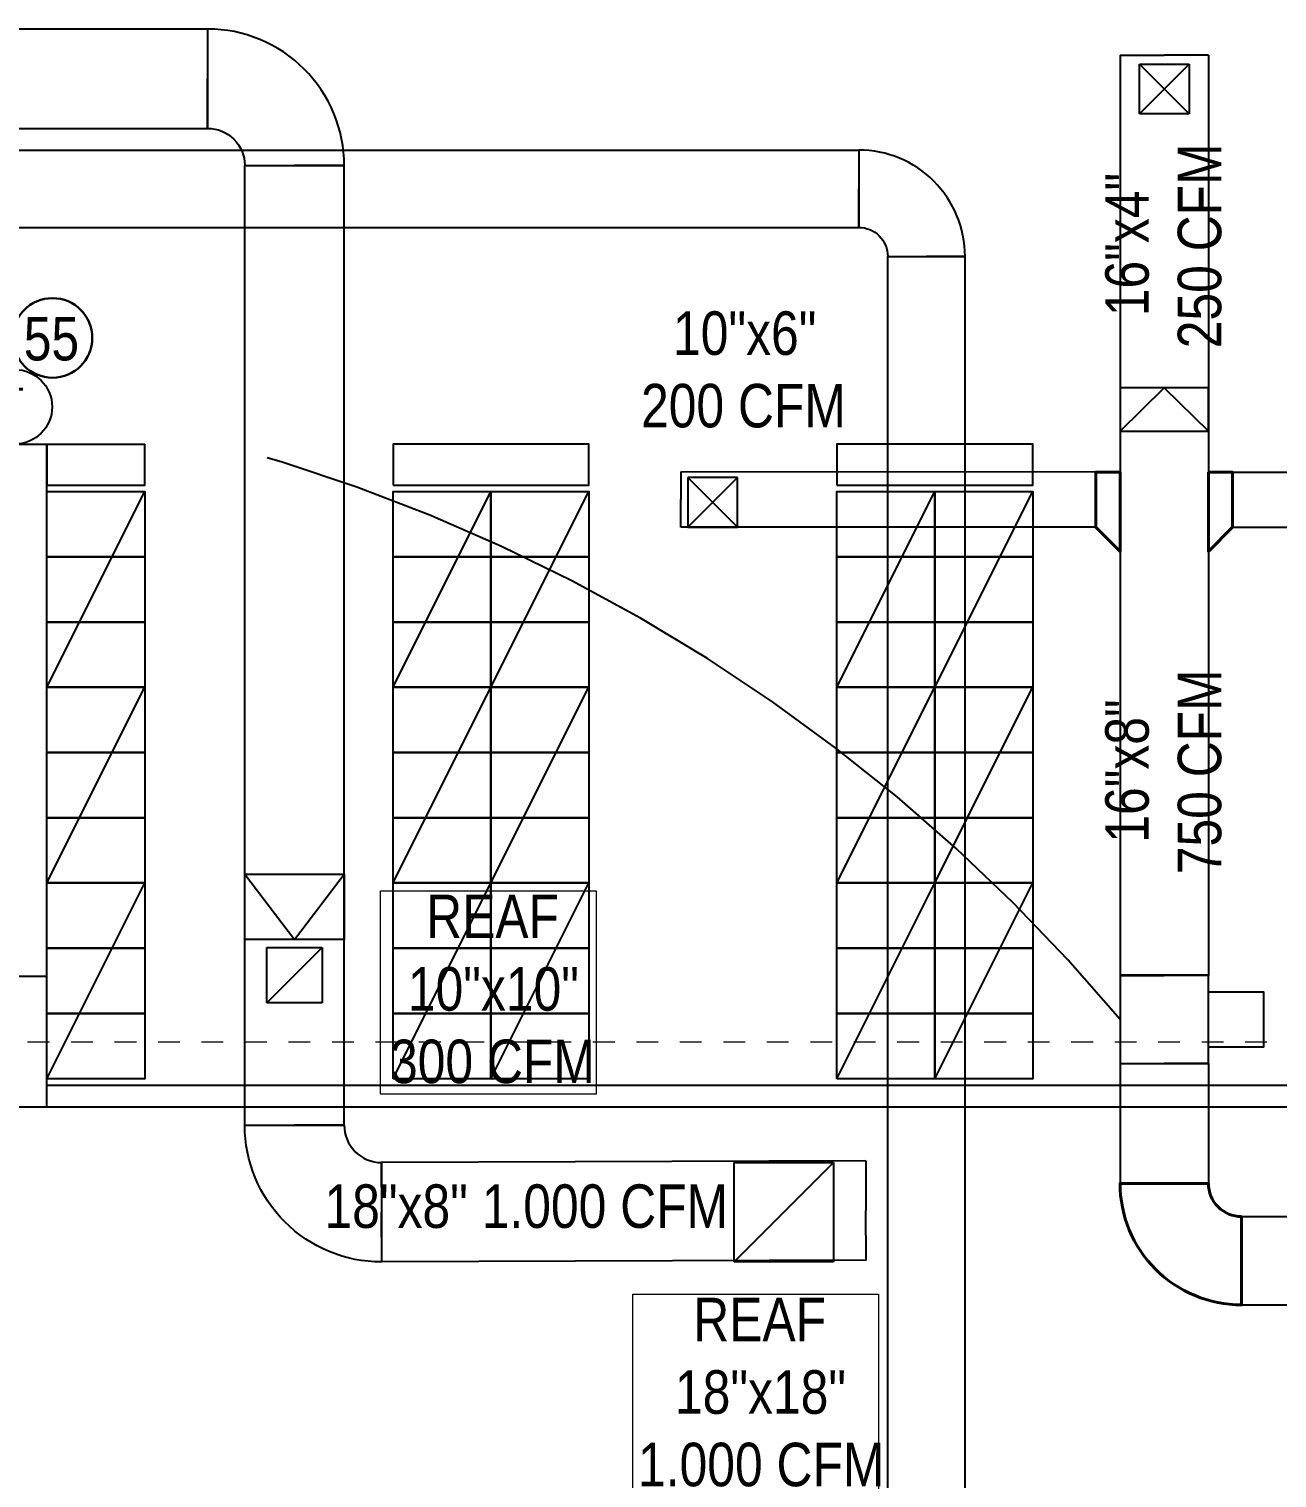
# Model space of a CAD drawing. Header units: inches. Extents: x -3 to 209, y -384 to 20.
# Drawn here: x 151.88 to 157.62, y -11.9 to -5.23 of the extents above; entities that cross this region are included whole.
import ezdxf

# ---------------------------------------------------------------- set-up
doc = ezdxf.new("R2010")
doc.units = ezdxf.units.IN
doc.header["$MEASUREMENT"] = 0
for name, pattern in [('Grid Line 1_2_', [0.022225, 0.0127, -0.003175, 0.003175, -0.003175]), ('Hidden', [7.1438, 4.7625, -2.3813]), ('HIDDEN2', [0.1875, 0.125, -0.0625])]:
    doc.linetypes.add(name, pattern=pattern)
for name, color, linetype in [('BASE PLAN$0$NBS-HEAVY', 253, 'Continuous'), ('HVAC TEXTO CVV', 2, 'Continuous'), ('HVAC-Accesorios', 1, 'Continuous'), ('HVAC-Equipos', 3, 'Continuous'), ('HVAC-Extraccion', 114, 'Continuous'), ('HVAC-Rejillas', 2, 'HIDDEN2'), ('HVAC-Suministro', 170, 'Continuous'), ('NFF-LIGHT', 253, 'Continuous')]:
    doc.layers.add(name, color=color, linetype=linetype)
for name, color, linetype, lineweight in [('HVAC -Textos Extraccion', 2, 'Continuous', 9), ('HVAC -Textos Rejillas', 2, 'Continuous', 9), ('HVAC -Textos Suministro', 7, 'Continuous', 9), ('HVAC Suministro', 5, 'Continuous', 40), ('S-COLS', 6, 'Continuous', 13), ('S-GRID', 253, 'Continuous', 9), ('TUBO HVAC', 1, 'Continuous', 30)]:
    doc.layers.add(name, color=color, linetype=linetype, lineweight=lineweight)
doc.styles.add('Arial Narrow', font='ARIALN.TTF', dxfattribs={"height": 0.00295})
doc.styles.add('ROMANS', font='romans.shx', dxfattribs={"width": 0.8})

# ---------------------------------------------------------------- blocks, each defined once
blk = doc.blocks.new('ds')
at = {"linetype": 'ByBlock', "lineweight": -2}
for p, q in [((-0.0127, -0.0127), (0.0127, 0.0127)), ((-0.0127, 0.0127), (0.0127, -0.0127)), ((-0.0127, -0.0127), (-0.0127, 0.0127)), ((-0.0127, 0.0127), (0.0127, 0.0127)), ((0.0127, 0.0127), (0.0127, -0.0127)), ((0.0127, -0.0127), (-0.0127, -0.0127))]:
    blk.add_line(p, q, dxfattribs=at)
blk = doc.blocks.new('Termostato 1')
at = {"linetype": 'ByBlock', "lineweight": -2}
blk.add_circle((725.3327, -473.7179), 0.1716, dxfattribs=at)
at = {"linetype": 'ByBlock', "lineweight": -2, "insert": (725.4136, -473.6514, -2.384), "char_height": 0.2, "width": 2.875949, "attachment_point": 1, "rotation": 270, "style": 'ROMANS'}
blk.add_mtext('T', dxfattribs=at)
blk = doc.blocks.new('*U62')
blk.add_lwpolyline([(-0.13, -0.0566), (-0.13, 0), (0, 0), (0.0566, -0.0566), (-0.13, -0.0566)])
blk = doc.blocks.new('rr')
at = {"linetype": 'ByBlock', "lineweight": -2}
for p, q in [((-0.0127, -0.0127), (0.0127, 0.0127)), ((-0.0127, -0.0127), (-0.0127, 0.0127)), ((-0.0127, 0.0127), (0.0127, 0.0127)), ((0.0127, 0.0127), (0.0127, -0.0127)), ((0.0127, -0.0127), (-0.0127, -0.0127))]:
    blk.add_line(p, q, dxfattribs=at)
blk = doc.blocks.new('A$C0ABF4FFB')
at = {"layer": 'NFF-LIGHT', "linetype": 'ByBlock', "lineweight": -2, "ltscale": 30}
blk.add_line((0, 900), (450, 0), dxfattribs=at)
at = {"layer": 'NFF-LIGHT', "linetype": 'ByBlock', "lineweight": -2}
for points in [[(0, 900), (0, 600), (450, 600), (450, 900)], [(0, 600), (0, 300), (450, 300), (450, 600)], [(0, 300), (0, 0), (450, 0), (450, 300)]]:
    blk.add_lwpolyline(points, close=True, dxfattribs=at)

msp = doc.modelspace()

# ---------------------------------------------------------------- linework, layer by layer
at = {"layer": 'BASE PLAN$0$NBS-HEAVY'}
for p, q in [((148.6698, -7.144), (152.4158, -7.144)), ((151.9658, -9.5924), (151.9658, -7.144)), ((151.9658, -10.0924), (162.1758, -10.0924)), ((151.9658, -10.1924), (162.1758, -10.1924))]:
    msp.add_line(p, q, dxfattribs=at)
for points in [[(151.9658, -7.144), (151.9658, -7.3324), (152.4158, -7.3324), (152.4158, -7.144)], [(153.5578, -7.3324), (154.4578, -7.3324), (154.4578, -7.144), (153.5578, -7.144), (153.5578, -7.3324)], [(155.5998, -7.3324), (156.4998, -7.3324), (156.4998, -7.144), (155.5998, -7.144), (155.5998, -7.3324)]]:
    msp.add_lwpolyline(points, dxfattribs=at)
at = {"layer": 'HVAC -Textos Rejillas'}
for points in [[(154.492, -10.1337), (153.5, -10.1337), (153.5, -9.1991), (154.492, -9.1991)], [(155.7913, -11.9878), (154.6614, -11.9878), (154.6614, -11.0532), (155.7913, -11.0532)]]:
    msp.add_lwpolyline(points, close=True, dxfattribs=at)
at = {"layer": 'HVAC Suministro'}
msp.add_lwpolyline([(157.4603, -10.6964), (157.4603, -11.1028, -0.414214), (156.9015, -10.544), (157.3079, -10.544, 0.414214)], format="xyb", close=True, dxfattribs=at)
at = {"layer": 'HVAC-Accesorios', "color": 1, "linetype": 'Hidden'}
msp.add_arc((150.6054, -15.076), 8.2211, 40.0167, 80.30464, dxfattribs=at)
at = {"layer": 'HVAC-Equipos'}
for points in [[(156.9015, -9.993), (157.3079, -9.993), (157.3079, -9.5866), (156.9015, -9.5866)], [(157.3079, -9.9168), (157.3079, -9.6628), (157.5619, -9.6628), (157.5619, -9.9168)]]:
    msp.add_lwpolyline(points, close=True, dxfattribs=at)
at = {"layer": 'HVAC-Extraccion'}
for p, q in [((145.0347, -5.2345), (152.705, -5.2345)), ((152.705, -5.2345), (152.705, -5.4631)), ((152.705, -5.6917), (152.705, -5.4631)), ((145.0347, -5.6917), (152.705, -5.6917)), ((144.4026, -5.7919), (155.6999, -5.7916)), ((155.6999, -5.7916), (155.6999, -5.9694)), ((152.8762, -10.2769), (152.8762, -5.863)), ((152.8762, -5.863), (153.1048, -5.863)), ((153.3334, -5.863), (153.1048, -5.863)), ((153.3334, -10.2769), (153.3334, -5.863)), ((155.6999, -6.1472), (155.6999, -5.9694)), ((144.4026, -6.1475), (155.6999, -6.1472)), ((155.8334, -13.3228), (155.8332, -6.2805)), ((155.8332, -6.2805), (156.011, -6.2805)), ((156.1888, -6.2805), (156.011, -6.2805)), ((156.189, -13.3228), (156.1888, -6.2805)), ((152.8762, -10.2769), (153.1048, -10.2769)), ((153.3334, -10.2769), (153.1048, -10.2769)), ((155.732, -10.4396), (153.504, -10.4483)), ((153.504, -10.4483), (153.5049, -10.6769)), ((155.732, -10.4396), (155.7329, -10.6682)), ((153.5058, -10.9055), (153.5049, -10.6769)), ((155.7338, -10.8968), (155.7329, -10.6682)), ((155.7338, -10.8968), (153.5058, -10.9055))]:
    msp.add_line(p, q, dxfattribs=at)
for points in [[(152.8763, -5.863), (153.3333, -5.863, 0.414214), (152.705, -5.2346), (152.705, -5.6916, -0.414214)], [(155.8332, -6.2805), (156.1888, -6.2805, 0.414214), (155.6999, -5.7916), (155.6999, -6.1472, -0.414214)], [(153.5049, -10.4483), (153.5049, -10.9055, -0.414214), (152.8762, -10.2769), (153.3334, -10.2769, 0.414214)]]:
    msp.add_lwpolyline(points, format="xyb", close=True, dxfattribs=at)
msp.add_lwpolyline([(152.8762, -9.1219), (153.3334, -9.1219), (153.3334, -9.4219), (152.8762, -9.4219), (152.8762, -9.1219), (153.1048, -9.4219), (153.3334, -9.1219)], dxfattribs=at)
at = {"layer": 'HVAC-Suministro'}
for p, q in [((156.9015, -5.3547), (157.1047, -5.3547)), ((156.9015, -5.3547), (156.9015, -9.5882)), ((157.3079, -5.3547), (157.1047, -5.3547)), ((157.3079, -5.3547), (157.3079, -9.5882)), ((156.791, -7.2724), (154.8816, -7.272)), ((154.8816, -7.272), (154.8816, -7.399)), ((156.791, -7.2724), (156.7909, -7.3994)), ((157.4185, -7.2724), (159.3279, -7.272)), ((157.4185, -7.2724), (157.4185, -7.3994)), ((154.8815, -7.526), (154.8816, -7.399)), ((156.7909, -7.5264), (156.7909, -7.3994)), ((157.4186, -7.5264), (157.4185, -7.3994)), ((156.7909, -7.5264), (154.8815, -7.526)), ((157.4186, -7.5264), (159.3279, -7.526)), ((156.9015, -9.5882), (157.1047, -9.5882)), ((157.3079, -9.5882), (157.1047, -9.5882)), ((156.9015, -9.993), (157.1047, -9.993)), ((156.9015, -9.993), (156.9015, -10.544)), ((157.3079, -9.993), (157.1047, -9.993)), ((157.3079, -9.993), (157.3079, -10.544)), ((156.9015, -10.544), (157.1047, -10.544)), ((157.3079, -10.544), (157.1047, -10.544)), ((157.4603, -10.6964), (157.4603, -10.8996)), ((157.4603, -10.6964), (165.1896, -10.6964)), ((157.4603, -11.1028), (157.4603, -10.8996)), ((157.4603, -11.1028), (165.1896, -11.1028))]:
    msp.add_line(p, q, dxfattribs=at)
msp.add_lwpolyline([(156.9015, -7.0849), (157.3079, -7.0849), (157.3079, -6.8849), (156.9015, -6.8849), (156.9015, -7.0849), (157.1047, -6.8849), (157.3079, -7.0849)], dxfattribs=at)
at = {"layer": 'S-COLS', "lineweight": 25}
for p, q in [((151.9658, -9.5924), (149.9658, -9.5924)), ((151.9658, -10.1924), (151.9658, -9.5924)), ((149.9658, -10.1924), (151.9658, -10.1924))]:
    msp.add_line(p, q, dxfattribs=at)
at = {"layer": 'S-GRID', "linetype": 'Grid Line 1_2_'}
msp.add_line((122.6773, -9.8924), (191.9984, -9.8924), dxfattribs=at)
at = {"layer": 'TUBO HVAC'}
msp.add_circle((151.9917, -6.6556), 0.1831, dxfattribs=at)

# ---------------------------------------------------------------- block references
at = {"layer": 'HVAC Suministro', "yscale": 1.953866694221574, "zscale": 1.953866694221574}
for p, xscale, rotation in [((156.7909, -7.5264), -1.953866694221574, 90.0000000168191), ((157.4185, -7.5264), 1.953866694221574, 269.9999999831809)]:
    msp.add_blockref('*U62', p, dxfattribs=dict(at, xscale=xscale, rotation=rotation))
at = {"layer": 'HVAC-Equipos', "rotation": 90.00000000172517}
msp.add_blockref('Termostato 1', (-321.8997, -732.305), dxfattribs=at)
at = {"layer": 'HVAC-Rejillas', "yscale": 9, "zscale": 12, "rotation": 180}
for p, xscale in [((157.1047, -5.5099), 9), ((155.0279, -7.4112), -9)]:
    msp.add_blockref('ds', p, dxfattribs=dict(at, xscale=xscale))
at = {"layer": 'HVAC-Rejillas', "zscale": 12}
for p, xscale, yscale in [((153.1048, -9.5862), 10, 10), ((155.355, -10.6769), 18, 18)]:
    msp.add_blockref('rr', p, dxfattribs=dict(at, xscale=xscale, yscale=yscale))
at = {"layer": 'NFF-LIGHT', "linetype": 'ByBlock', "xscale": -0.0009999999999852297, "yscale": 0.0009999999999852297, "zscale": 0.0009999999999852297, "rotation": 180}
for p in [(151.9658, -7.3624), (153.5578, -7.3624), (154.0078, -7.3624), (155.5998, -7.3624), (156.0498, -7.3624), (151.9658, -8.2624), (153.5578, -8.2624), (154.0078, -8.2624), (155.5998, -8.2624), (156.0498, -8.2624), (151.9658, -9.1624), (153.5578, -9.1624), (154.0078, -9.1624), (155.5998, -9.1624), (156.0498, -9.1624)]:
    msp.add_blockref('A$C0ABF4FFB', p, dxfattribs=at)

# ---------------------------------------------------------------- texts
at = {"layer": 'HVAC -Textos Extraccion', "insert": (153.2426, -10.5487), "char_height": 0.2, "width": 2.10609, "attachment_point": 1, "style": 'Arial Narrow'}
msp.add_mtext('18"x8" 1.000 CFM', dxfattribs=at)
at = {"layer": 'HVAC -Textos Rejillas', "char_height": 0.2, "width": 1.634804, "attachment_point": 1, "style": 'Arial Narrow'}
for s, insert in [('\\pi0.52579;REAF\\P\\pi0.44162;10"x10"\\P\\pi0.35949;300 CFM', (153.1845, -9.216)), ('\\pi0.52579;REAF\\P\\pi0.44162;18"x18"\\P\\pi0.27163;1.000 CFM', (154.413, -11.0701))]:
    msp.add_mtext(s, dxfattribs=dict(at, insert=insert))
at = {"layer": 'HVAC -Textos Suministro', "char_height": 0.2, "width": 1.658103, "attachment_point": 1, "rotation": 90, "style": 'Arial Narrow'}
for s, insert in [('\\pi0.51698;16"x4" \\P\\pi0.36977;250 CFM', (156.8337, -7.0727)), ('\\pi0.51698;16"x8" \\P\\pi0.37182;750 CFM', (156.8337, -9.494))]:
    msp.add_mtext(s, dxfattribs=dict(at, insert=insert))
at = {"layer": 'HVAC -Textos Suministro', "insert": (154.5635, -6.5335), "char_height": 0.2, "width": 1.188471, "attachment_point": 1, "style": 'Arial Narrow'}
msp.add_mtext('\\pi0.28216;10"x6" \\P\\pi0.13496;200 CFM', dxfattribs=at)
at = {"layer": 'HVAC TEXTO CVV', "color": 1, "insert": (151.16, -6.5588), "char_height": 0.2, "width": 1.634804, "attachment_point": 1, "style": 'Arial Narrow'}
msp.add_mtext('\\pi0.69933;55', dxfattribs=at)

doc.saveas('drawing.dxf')
